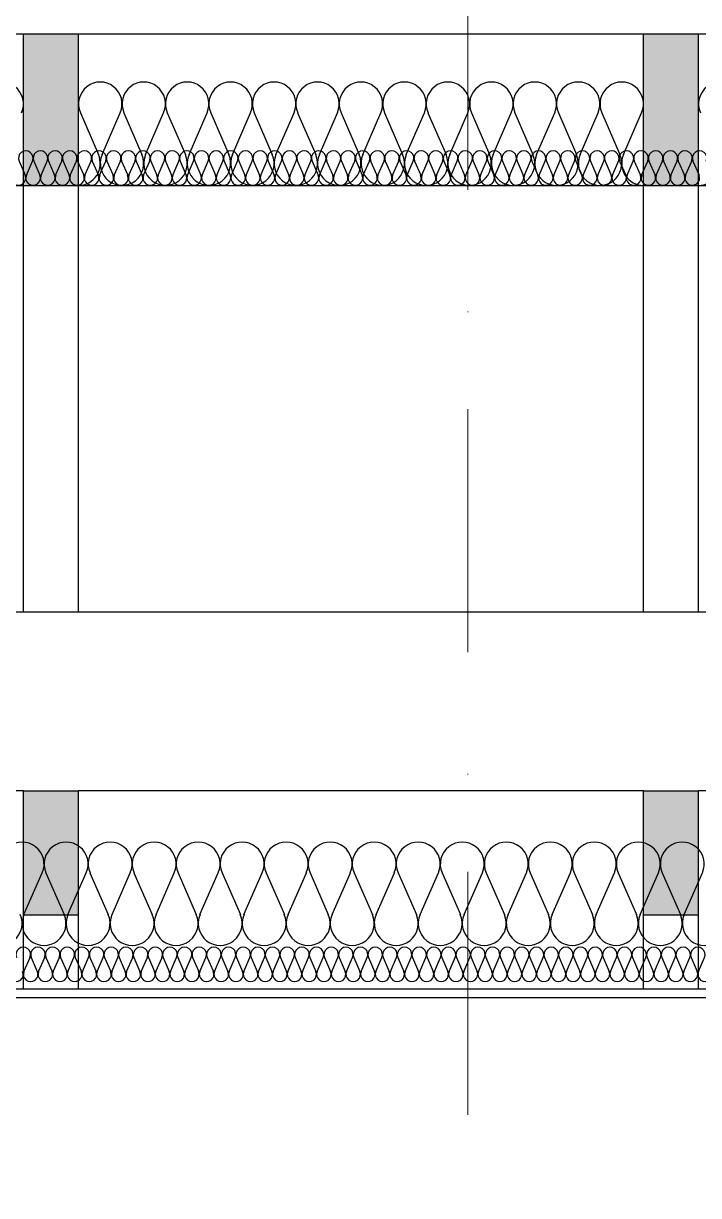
# Model space of a CAD drawing. Header units: millimetres. Extents: x 4647 to 73915, y -13612 to -8141.
# Drawn here: x 22269.1 to 22367.1, y -10527.3 to -10357.2 of the extents above; entities that cross this region are included whole.
import ezdxf
from ezdxf.enums import TextEntityAlignment as Align

# ---------------------------------------------------------------- set-up
doc = ezdxf.new("R2010")
doc.units = ezdxf.units.MM
doc.linetypes.add('Kropki i Kreski', pattern=[67.027776, 35.277777, -17.638888, 0, -14.111111])
for name, color, linetype in [('2D - Ogólne', 7, 'Continuous'), ('Konstrukcja - Dach', 7, 'Continuous'), ('Konstrukcja - Siatka mod', 7, 'Continuous')]:
    doc.layers.add(name, color=color, linetype=linetype)
doc.layers.add('a_wymiary', color=250, linetype='Continuous', lineweight=9)
doc.layers.add('Konstrukcja - Siatka mod_Nr_Pióra__1', color=7, linetype='Continuous', lineweight=5)
doc.layers.add('Konstrukcja - Siatka mod_Nr_Pióra__4', color=7, linetype='Continuous', lineweight=5, true_color=0x029e21)
doc.styles.add('GENERATED_STYLE_1', font='arialbd.ttf')

# ---------------------------------------------------------------- blocks, each defined once
blk = doc.blocks.new('Standardowy znacznik siatki_8')
at = {"layer": 'Konstrukcja - Siatka mod_Nr_Pióra__4', "linetype": 'Kropki i Kreski'}
blk.add_line((1, 0), (1660.6, 0), dxfattribs=at)
at = {"layer": 'Konstrukcja - Siatka mod_Nr_Pióra__1', "style": 'GENERATED_STYLE_1'}
blk.add_attdef('AC_MarkerText_1', text='', height=18, rotation=90, dxfattribs=at).set_placement((-6.71, -6.83), align=Align.BOTTOM_LEFT)

msp = doc.modelspace()

# ---------------------------------------------------------------- hatches: boundary and pattern name
at = {"layer": 'Konstrukcja - Dach', "linetype": 'Continuous', "lineweight": 0}
for points in [[(22269.14, -10358.69), (22269.14, -10380.67), (22277.14, -10380.67), (22277.14, -10358.69)], [(22359.14, -10358.69), (22359.14, -10380.67), (22367.14, -10380.67), (22367.14, -10358.69)], [(22277.14, -10486.57), (22277.14, -10468.57), (22269.14, -10468.57), (22269.14, -10486.57)], [(22367.14, -10486.57), (22367.14, -10468.57), (22359.14, -10468.57), (22359.14, -10486.57)]]:
    msp.add_hatch(color=46, dxfattribs=at).paths.add_polyline_path(points, flags=0)

# ---------------------------------------------------------------- linework, layer by layer
at = {"layer": '2D - Ogólne'}
for p, q in [((22277.41, -10370.14), (22280.03, -10376.2)), ((22280.56, -10376.2), (22283.19, -10370.14)), ((22283.72, -10370.14), (22286.34, -10376.2)), ((22286.87, -10376.2), (22289.49, -10370.14)), ((22290.02, -10370.14), (22292.65, -10376.2)), ((22293.18, -10376.2), (22295.8, -10370.14)), ((22296.33, -10370.14), (22298.96, -10376.2)), ((22299.49, -10376.2), (22302.11, -10370.14)), ((22302.64, -10370.14), (22305.26, -10376.2)), ((22305.79, -10376.2), (22308.42, -10370.14)), ((22308.95, -10370.14), (22311.57, -10376.2)), ((22312.1, -10376.2), (22314.73, -10370.14)), ((22315.26, -10370.14), (22317.88, -10376.2)), ((22318.41, -10376.2), (22321.03, -10370.14)), ((22321.56, -10370.14), (22324.19, -10376.2)), ((22324.72, -10376.2), (22327.34, -10370.14)), ((22327.87, -10370.14), (22330.49, -10376.2)), ((22331.02, -10376.2), (22333.65, -10370.14)), ((22334.18, -10370.14), (22336.8, -10376.2)), ((22337.33, -10376.2), (22339.96, -10370.14)), ((22340.49, -10370.14), (22343.11, -10376.2)), ((22343.64, -10376.2), (22346.26, -10370.14)), ((22346.79, -10370.14), (22349.42, -10376.2)), ((22349.95, -10376.2), (22352.57, -10370.14)), ((22353.1, -10370.14), (22355.73, -10376.2)), ((22356.26, -10376.2), (22358.88, -10370.14)), ((22269.22, -10486.53), (22271.88, -10480.47)), ((22272.41, -10480.47), (22275.07, -10486.53)), ((22275.61, -10486.53), (22278.26, -10480.47)), ((22278.8, -10480.47), (22281.46, -10486.53)), ((22282, -10486.53), (22284.65, -10480.47)), ((22285.19, -10480.47), (22287.85, -10486.53)), ((22288.39, -10486.53), (22291.04, -10480.47)), ((22291.58, -10480.47), (22294.24, -10486.53)), ((22294.77, -10486.53), (22297.43, -10480.47)), ((22297.97, -10480.47), (22300.63, -10486.53)), ((22301.16, -10486.53), (22303.82, -10480.47)), ((22304.36, -10480.47), (22307.02, -10486.53)), ((22307.55, -10486.53), (22310.21, -10480.47)), ((22310.75, -10480.47), (22313.4, -10486.53)), ((22313.94, -10486.53), (22316.6, -10480.47)), ((22317.14, -10480.47), (22319.79, -10486.53)), ((22320.33, -10486.53), (22322.99, -10480.47)), ((22323.52, -10480.47), (22326.18, -10486.53)), ((22326.72, -10486.53), (22329.38, -10480.47)), ((22329.91, -10480.47), (22332.57, -10486.53)), ((22333.11, -10486.53), (22335.76, -10480.47)), ((22336.3, -10480.47), (22338.96, -10486.53)), ((22339.5, -10486.53), (22342.15, -10480.47)), ((22342.69, -10480.47), (22345.35, -10486.53)), ((22345.89, -10486.53), (22348.54, -10480.47)), ((22349.08, -10480.47), (22351.74, -10486.53)), ((22352.27, -10486.53), (22354.93, -10480.47)), ((22355.47, -10480.47), (22358.13, -10486.53)), ((22358.66, -10486.53), (22361.32, -10480.47)), ((22361.86, -10480.47), (22364.52, -10486.53)), ((22365.05, -10486.53), (22367.71, -10480.47))]:
    msp.add_line(p, q, dxfattribs=at)
for centre, major_axis, ratio, start_param, end_param in [((22265.99, -10368.86), (0, 3.19), 0.988613, 4.299595, 8.266775), ((22280.3, -10368.86), (0, 3.19), 0.988613, 4.299595, 8.266775), ((22286.61, -10368.86), (0, 3.19), 0.988613, 4.299595, 8.266775), ((22292.91, -10368.86), (0, 3.19), 0.988613, 4.299595, 8.266775), ((22299.22, -10368.86), (0, 3.19), 0.988613, 4.299595, 8.266775), ((22305.53, -10368.86), (0, 3.19), 0.988613, 4.299595, 8.266775), ((22311.84, -10368.86), (0, 3.19), 0.988613, 4.299595, 8.266775), ((22318.14, -10368.86), (0, 3.19), 0.988613, 4.299595, 8.266775), ((22324.45, -10368.86), (0, 3.19), 0.988613, 4.299595, 8.266775), ((22330.76, -10368.86), (0, 3.19), 0.988613, 4.299595, 8.266775), ((22337.07, -10368.86), (0, 3.19), 0.988613, 4.299595, 8.266775), ((22343.38, -10368.86), (0, 3.19), 0.988613, 4.299595, 8.266775), ((22349.68, -10368.86), (0, 3.19), 0.988613, 4.299595, 8.266775), ((22355.99, -10368.86), (0, 3.19), 0.988613, 4.299595, 8.266775), ((22370.3, -10368.86), (0, 3.19), 0.988613, 4.299595, 8.266775), ((22277.14, -10377.48), (0, 3.19), 0.988613, 3.141593, 5.125182), ((22283.45, -10377.48), (0, 3.19), 0.988613, 1.158004, 5.125183), ((22289.76, -10377.48), (0, 3.19), 0.988613, 1.158004, 5.125183), ((22296.07, -10377.48), (0, 3.19), 0.988613, 1.158004, 5.125183), ((22302.38, -10377.48), (0, 3.19), 0.988613, 1.158004, 5.125183), ((22308.68, -10377.48), (0, 3.19), 0.988613, 1.158004, 5.125183), ((22314.99, -10377.48), (0, 3.19), 0.988613, 1.158004, 5.125183), ((22321.3, -10377.48), (0, 3.19), 0.988613, 1.158004, 5.125183), ((22327.61, -10377.48), (0, 3.19), 0.988613, 1.158004, 5.125183), ((22333.91, -10377.48), (0, 3.19), 0.988613, 1.158004, 5.125183), ((22340.22, -10377.48), (0, 3.19), 0.988613, 1.158004, 5.125183), ((22346.53, -10377.48), (0, 3.19), 0.988613, 1.158004, 5.125183), ((22352.84, -10377.48), (0, 3.19), 0.988613, 1.158004, 5.125183), ((22359.14, -10377.48), (0, 3.19), 0.988613, 1.158004, 3.141593), ((22367.14, -10377.48), (0, 3.19), 0.988613, 3.141593, 5.125182), ((22268.95, -10479.19), (3.19, 0), 0.998662, 5.870392, 9.837571), ((22275.34, -10479.19), (3.19, 0), 0.998662, 5.870392, 9.837571), ((22281.73, -10479.19), (3.19, 0), 0.998662, 5.870392, 9.837571), ((22288.12, -10479.19), (3.19, 0), 0.998662, 5.870392, 9.837571), ((22294.51, -10479.19), (3.19, 0), 0.998662, 5.870392, 9.837571), ((22300.89, -10479.19), (3.19, 0), 0.998662, 5.870392, 9.837571), ((22307.28, -10479.19), (3.19, 0), 0.998662, 5.870392, 9.837571), ((22313.67, -10479.19), (3.19, 0), 0.998662, 5.870392, 9.837571), ((22320.06, -10479.19), (3.19, 0), 0.998662, 5.870392, 9.837571), ((22326.45, -10479.19), (3.19, 0), 0.998662, 5.870392, 9.837571), ((22332.84, -10479.19), (3.19, 0), 0.998662, 5.870392, 9.837571), ((22339.23, -10479.19), (3.19, 0), 0.998662, 5.870392, 9.837571), ((22345.62, -10479.19), (3.19, 0), 0.998662, 5.870392, 9.837571), ((22352.01, -10479.19), (3.19, 0), 0.998662, 5.870392, 9.837571), ((22358.39, -10479.19), (3.19, 0), 0.998662, 5.870392, 9.837571), ((22364.78, -10479.19), (3.19, 0), 0.998662, 5.870392, 9.837571), ((22265.76, -10487.81), (3.19, 0), 0.998662, 2.7288, 6.695979), ((22272.14, -10487.81), (3.19, 0), 0.998662, 2.7288, 6.695979), ((22278.53, -10487.81), (3.19, 0), 0.998662, 2.7288, 6.695979), ((22284.92, -10487.81), (3.19, 0), 0.998662, 2.7288, 6.695979), ((22291.31, -10487.81), (3.19, 0), 0.998662, 2.7288, 6.695979), ((22297.7, -10487.81), (3.19, 0), 0.998662, 2.7288, 6.695979), ((22304.09, -10487.81), (3.19, 0), 0.998662, 2.7288, 6.695979), ((22310.48, -10487.81), (3.19, 0), 0.998662, 2.7288, 6.695979), ((22316.87, -10487.81), (3.19, 0), 0.998662, 2.7288, 6.695979), ((22323.26, -10487.81), (3.19, 0), 0.998662, 2.7288, 6.695979), ((22329.64, -10487.81), (3.19, 0), 0.998662, 2.7288, 6.695979), ((22336.03, -10487.81), (3.19, 0), 0.998662, 2.7288, 6.695979), ((22342.42, -10487.81), (3.19, 0), 0.998662, 2.7288, 6.695979), ((22348.81, -10487.81), (3.19, 0), 0.998662, 2.7288, 6.695979), ((22355.2, -10487.81), (3.19, 0), 0.998662, 2.7288, 6.695979), ((22361.59, -10487.81), (3.19, 0), 0.998662, 2.7288, 6.695979), ((22367.98, -10487.81), (3.19, 0), 0.998662, 2.7288, 6.695979)]:
    msp.add_ellipse(centre, major_axis=major_axis, ratio=ratio, start_param=start_param, end_param=end_param, dxfattribs=at)
at = {"layer": 'a_wymiary'}
for p, q in [((22894.14, -10380.67), (22157.14, -10380.67)), ((22894.14, -10442.57), (22157.14, -10442.57)), ((22157.14, -10442.57), (22894.14, -10442.57)), ((22157.14, -10468.57), (22894.14, -10468.57)), ((22269.14, -10468.57), (22187.14, -10468.57)), ((22269.14, -10486.57), (22269.14, -10468.57)), ((22359.14, -10468.57), (22277.14, -10468.57)), ((22277.14, -10468.57), (22277.14, -10486.57)), ((22359.14, -10486.57), (22359.14, -10468.57)), ((22277.14, -10486.57), (22269.14, -10486.57)), ((22367.14, -10486.57), (22359.14, -10486.57)), ((22157.14, -10497.32), (22617.14, -10497.32)), ((22617.14, -10498.57), (22157.14, -10498.57))]:
    msp.add_line(p, q, dxfattribs=at)
at = {"layer": 'Konstrukcja - Dach'}
for p, q in [((22088.14, -10358.69), (23448.14, -10358.69)), ((22088.14, -10358.69), (23448.14, -10358.69)), ((22268.51, -10377.16), (22269.39, -10379.18)), ((22269.57, -10379.18), (22270.45, -10377.16)), ((22270.63, -10377.16), (22271.52, -10379.18)), ((22271.7, -10379.18), (22272.58, -10377.16)), ((22272.76, -10377.16), (22273.64, -10379.18)), ((22273.82, -10379.18), (22274.71, -10377.16)), ((22274.89, -10377.16), (22275.77, -10379.18)), ((22275.95, -10379.18), (22276.83, -10377.16)), ((22277.01, -10377.16), (22277.9, -10379.18)), ((22278.08, -10379.18), (22278.96, -10377.16)), ((22279.14, -10377.16), (22280.02, -10379.18)), ((22280.2, -10379.18), (22281.09, -10377.16)), ((22281.27, -10377.16), (22282.15, -10379.18)), ((22282.33, -10379.18), (22283.21, -10377.16)), ((22283.39, -10377.16), (22284.28, -10379.18)), ((22284.45, -10379.18), (22285.34, -10377.16)), ((22285.52, -10377.16), (22286.4, -10379.18)), ((22286.58, -10379.18), (22287.47, -10377.16)), ((22287.64, -10377.16), (22288.53, -10379.18)), ((22288.71, -10379.18), (22289.59, -10377.16)), ((22289.77, -10377.16), (22290.66, -10379.18)), ((22290.83, -10379.18), (22291.72, -10377.16)), ((22291.9, -10377.16), (22292.78, -10379.18)), ((22292.96, -10379.18), (22293.85, -10377.16)), ((22294.02, -10377.16), (22294.91, -10379.18)), ((22295.09, -10379.18), (22295.97, -10377.16)), ((22296.15, -10377.16), (22297.04, -10379.18)), ((22297.21, -10379.18), (22298.1, -10377.16)), ((22298.28, -10377.16), (22299.16, -10379.18)), ((22299.34, -10379.18), (22300.23, -10377.16)), ((22300.4, -10377.16), (22301.29, -10379.18)), ((22301.47, -10379.18), (22302.35, -10377.16)), ((22302.53, -10377.16), (22303.42, -10379.18)), ((22303.59, -10379.18), (22304.48, -10377.16)), ((22304.66, -10377.16), (22305.54, -10379.18)), ((22305.72, -10379.18), (22306.61, -10377.16)), ((22306.78, -10377.16), (22307.67, -10379.18)), ((22307.85, -10379.18), (22308.73, -10377.16)), ((22308.91, -10377.16), (22309.79, -10379.18)), ((22309.97, -10379.18), (22310.86, -10377.16)), ((22311.04, -10377.16), (22311.92, -10379.18)), ((22312.1, -10379.18), (22312.98, -10377.16)), ((22313.16, -10377.16), (22314.05, -10379.18)), ((22314.23, -10379.18), (22315.11, -10377.16)), ((22315.29, -10377.16), (22316.17, -10379.18)), ((22316.35, -10379.18), (22317.24, -10377.16)), ((22317.42, -10377.16), (22318.3, -10379.18)), ((22318.48, -10379.18), (22319.36, -10377.16)), ((22319.54, -10377.16), (22320.43, -10379.18)), ((22320.61, -10379.18), (22321.49, -10377.16)), ((22321.67, -10377.16), (22322.55, -10379.18)), ((22322.73, -10379.18), (22323.62, -10377.16)), ((22323.8, -10377.16), (22324.68, -10379.18)), ((22324.86, -10379.18), (22325.74, -10377.16)), ((22325.92, -10377.16), (22326.81, -10379.18)), ((22326.99, -10379.18), (22327.87, -10377.16)), ((22328.05, -10377.16), (22328.93, -10379.18)), ((22329.11, -10379.18), (22330, -10377.16)), ((22330.18, -10377.16), (22331.06, -10379.18)), ((22331.24, -10379.18), (22332.12, -10377.16)), ((22332.3, -10377.16), (22333.19, -10379.18)), ((22333.37, -10379.18), (22334.25, -10377.16)), ((22334.43, -10377.16), (22335.31, -10379.18)), ((22335.49, -10379.18), (22336.38, -10377.16)), ((22336.56, -10377.16), (22337.44, -10379.18)), ((22337.62, -10379.18), (22338.5, -10377.16)), ((22338.68, -10377.16), (22339.57, -10379.18)), ((22339.75, -10379.18), (22340.63, -10377.16)), ((22340.81, -10377.16), (22341.69, -10379.18)), ((22341.87, -10379.18), (22342.76, -10377.16)), ((22342.94, -10377.16), (22343.82, -10379.18)), ((22344, -10379.18), (22344.88, -10377.16)), ((22345.06, -10377.16), (22345.95, -10379.18)), ((22346.12, -10379.18), (22347.01, -10377.16)), ((22347.19, -10377.16), (22348.07, -10379.18)), ((22348.25, -10379.18), (22349.14, -10377.16)), ((22349.31, -10377.16), (22350.2, -10379.18)), ((22350.38, -10379.18), (22351.26, -10377.16)), ((22351.44, -10377.16), (22352.33, -10379.18)), ((22352.5, -10379.18), (22353.39, -10377.16)), ((22353.57, -10377.16), (22354.45, -10379.18)), ((22354.63, -10379.18), (22355.52, -10377.16)), ((22355.69, -10377.16), (22356.58, -10379.18)), ((22356.76, -10379.18), (22357.64, -10377.16)), ((22357.82, -10377.16), (22358.71, -10379.18)), ((22358.88, -10379.18), (22359.77, -10377.16)), ((22359.95, -10377.16), (22360.83, -10379.18)), ((22361.01, -10379.18), (22361.9, -10377.16)), ((22362.07, -10377.16), (22362.96, -10379.18)), ((22363.14, -10379.18), (22364.02, -10377.16)), ((22364.2, -10377.16), (22365.09, -10379.18)), ((22365.26, -10379.18), (22366.15, -10377.16)), ((22366.33, -10377.16), (22367.21, -10379.18)), ((22088.14, -10380.67), (23448.14, -10380.67)), ((22269.21, -10494.77), (22270.1, -10492.75)), ((22270.28, -10492.75), (22271.16, -10494.77)), ((22271.34, -10494.77), (22272.23, -10492.75)), ((22272.41, -10492.75), (22273.29, -10494.77)), ((22273.47, -10494.77), (22274.36, -10492.75)), ((22274.53, -10492.75), (22275.42, -10494.77)), ((22275.6, -10494.77), (22276.48, -10492.75)), ((22276.66, -10492.75), (22277.55, -10494.77)), ((22277.73, -10494.77), (22278.61, -10492.75)), ((22278.79, -10492.75), (22279.68, -10494.77)), ((22279.86, -10494.77), (22280.74, -10492.75)), ((22280.92, -10492.75), (22281.81, -10494.77)), ((22281.98, -10494.77), (22282.87, -10492.75)), ((22283.05, -10492.75), (22283.93, -10494.77)), ((22284.11, -10494.77), (22285, -10492.75)), ((22285.18, -10492.75), (22286.06, -10494.77)), ((22286.24, -10494.77), (22287.13, -10492.75)), ((22287.31, -10492.75), (22288.19, -10494.77)), ((22288.37, -10494.77), (22289.26, -10492.75)), ((22289.43, -10492.75), (22290.32, -10494.77)), ((22290.5, -10494.77), (22291.38, -10492.75)), ((22291.56, -10492.75), (22292.45, -10494.77)), ((22292.63, -10494.77), (22293.51, -10492.75)), ((22293.69, -10492.75), (22294.58, -10494.77)), ((22294.76, -10494.77), (22295.64, -10492.75)), ((22295.82, -10492.75), (22296.71, -10494.77)), ((22296.88, -10494.77), (22297.77, -10492.75)), ((22297.95, -10492.75), (22298.83, -10494.77)), ((22299.01, -10494.77), (22299.9, -10492.75)), ((22300.08, -10492.75), (22300.96, -10494.77)), ((22301.14, -10494.77), (22302.03, -10492.75)), ((22302.21, -10492.75), (22303.09, -10494.77)), ((22303.27, -10494.77), (22304.16, -10492.75)), ((22304.33, -10492.75), (22305.22, -10494.77)), ((22305.4, -10494.77), (22306.28, -10492.75)), ((22306.46, -10492.75), (22307.35, -10494.77)), ((22307.53, -10494.77), (22308.41, -10492.75)), ((22308.59, -10492.75), (22309.48, -10494.77)), ((22309.66, -10494.77), (22310.54, -10492.75)), ((22310.72, -10492.75), (22311.61, -10494.77)), ((22311.78, -10494.77), (22312.67, -10492.75)), ((22312.85, -10492.75), (22313.73, -10494.77)), ((22313.91, -10494.77), (22314.8, -10492.75)), ((22314.98, -10492.75), (22315.86, -10494.77)), ((22316.04, -10494.77), (22316.93, -10492.75)), ((22317.11, -10492.75), (22317.99, -10494.77)), ((22318.17, -10494.77), (22319.06, -10492.75)), ((22319.23, -10492.75), (22320.12, -10494.77)), ((22320.3, -10494.77), (22321.18, -10492.75)), ((22321.36, -10492.75), (22322.25, -10494.77)), ((22322.43, -10494.77), (22323.31, -10492.75)), ((22323.49, -10492.75), (22324.38, -10494.77)), ((22324.56, -10494.77), (22325.44, -10492.75)), ((22325.62, -10492.75), (22326.51, -10494.77)), ((22326.68, -10494.77), (22327.57, -10492.75)), ((22327.75, -10492.75), (22328.63, -10494.77)), ((22328.81, -10494.77), (22329.7, -10492.75)), ((22329.88, -10492.75), (22330.76, -10494.77)), ((22330.94, -10494.77), (22331.83, -10492.75)), ((22332.01, -10492.75), (22332.89, -10494.77)), ((22333.07, -10494.77), (22333.96, -10492.75)), ((22334.13, -10492.75), (22335.02, -10494.77)), ((22335.2, -10494.77), (22336.08, -10492.75)), ((22336.26, -10492.75), (22337.15, -10494.77)), ((22337.33, -10494.77), (22338.21, -10492.75)), ((22338.39, -10492.75), (22339.28, -10494.77)), ((22339.46, -10494.77), (22340.34, -10492.75)), ((22340.52, -10492.75), (22341.41, -10494.77)), ((22341.58, -10494.77), (22342.47, -10492.75)), ((22342.65, -10492.75), (22343.53, -10494.77)), ((22343.71, -10494.77), (22344.6, -10492.75)), ((22344.78, -10492.75), (22345.66, -10494.77)), ((22345.84, -10494.77), (22346.73, -10492.75)), ((22346.91, -10492.75), (22347.79, -10494.77)), ((22347.97, -10494.77), (22348.86, -10492.75)), ((22349.03, -10492.75), (22349.92, -10494.77)), ((22350.1, -10494.77), (22350.98, -10492.75)), ((22351.16, -10492.75), (22352.05, -10494.77)), ((22352.23, -10494.77), (22353.11, -10492.75)), ((22353.29, -10492.75), (22354.18, -10494.77)), ((22354.36, -10494.77), (22355.24, -10492.75)), ((22355.42, -10492.75), (22356.31, -10494.77)), ((22356.48, -10494.77), (22357.37, -10492.75)), ((22357.55, -10492.75), (22358.43, -10494.77)), ((22358.61, -10494.77), (22359.5, -10492.75)), ((22359.68, -10492.75), (22360.56, -10494.77)), ((22360.74, -10494.77), (22361.63, -10492.75)), ((22361.81, -10492.75), (22362.69, -10494.77)), ((22362.87, -10494.77), (22363.76, -10492.75)), ((22363.93, -10492.75), (22364.82, -10494.77)), ((22365, -10494.77), (22365.88, -10492.75)), ((22366.06, -10492.75), (22366.95, -10494.77)), ((22367.13, -10494.77), (22368.01, -10492.75))]:
    msp.add_line(p, q, dxfattribs=at)
at = {"layer": 'Konstrukcja - Dach', "color": 161, "lineweight": 25}
for p, q in [((22269.14, -10358.69), (22269.14, -10358.69)), ((22277.14, -10358.69), (22277.14, -10358.69)), ((22359.14, -10358.69), (22359.14, -10358.69)), ((22367.14, -10358.69), (22367.14, -10358.69)), ((22269.14, -10442.57), (22269.14, -10380.67)), ((22277.14, -10442.57), (22277.14, -10380.67)), ((22359.14, -10442.57), (22359.14, -10380.67)), ((22367.14, -10442.57), (22367.14, -10380.67)), ((22157.14, -10442.57), (22894.14, -10442.57)), ((22269.14, -10468.57), (22187.14, -10468.57)), ((22359.14, -10468.57), (22277.14, -10468.57)), ((22449.14, -10468.57), (22367.14, -10468.57)), ((22269.14, -10497.32), (22269.14, -10486.57)), ((22277.14, -10497.32), (22277.14, -10486.57)), ((22359.14, -10497.32), (22359.14, -10486.57)), ((22367.14, -10497.32), (22367.14, -10486.57)), ((22157.14, -10497.32), (23379.14, -10497.32)), ((22157.14, -10498.57), (23379.14, -10498.57))]:
    msp.add_line(p, q, dxfattribs=at)
at = {"layer": 'Konstrukcja - Dach', "color": 171, "lineweight": 25}
for p, q in [((22269.14, -10380.67), (22269.14, -10358.69)), ((22269.14, -10358.69), (22277.14, -10358.69)), ((22277.14, -10380.67), (22277.14, -10358.69)), ((22359.14, -10380.67), (22359.14, -10358.69)), ((22359.14, -10358.69), (22367.14, -10358.69)), ((22367.14, -10380.67), (22367.14, -10358.69)), ((22269.14, -10380.67), (22277.14, -10380.67)), ((22359.14, -10380.67), (22367.14, -10380.67)), ((22269.14, -10468.57), (22277.14, -10468.57)), ((22269.14, -10486.57), (22269.14, -10468.57)), ((22277.14, -10486.57), (22277.14, -10468.57)), ((22359.14, -10468.57), (22367.14, -10468.57)), ((22359.14, -10486.57), (22359.14, -10468.57)), ((22367.14, -10486.57), (22367.14, -10468.57)), ((22269.14, -10486.57), (22277.14, -10486.57)), ((22359.14, -10486.57), (22367.14, -10486.57))]:
    msp.add_line(p, q, dxfattribs=at)
at = {"layer": 'Konstrukcja - Dach'}
for centre, major_axis, ratio, start_param, end_param in [((22269.48, -10376.73), (0, 1.06), 0.999894, 4.299595, 8.266775), ((22271.61, -10376.73), (0, 1.06), 0.999894, 4.299595, 8.266775), ((22273.73, -10376.73), (0, 1.06), 0.999894, 4.299595, 8.266775), ((22275.86, -10376.73), (0, 1.06), 0.999894, 4.299595, 8.266775), ((22277.99, -10376.73), (0, 1.06), 0.999894, 4.299595, 8.266775), ((22280.11, -10376.73), (0, 1.06), 0.999894, 4.299595, 8.266775), ((22282.24, -10376.73), (0, 1.06), 0.999894, 4.299595, 8.266775), ((22284.37, -10376.73), (0, 1.06), 0.999894, 4.299595, 8.266775), ((22286.49, -10376.73), (0, 1.06), 0.999894, 4.299595, 8.266775), ((22288.62, -10376.73), (0, 1.06), 0.999894, 4.299595, 8.266775), ((22290.75, -10376.73), (0, 1.06), 0.999894, 4.299595, 8.266775), ((22292.87, -10376.73), (0, 1.06), 0.999894, 4.299595, 8.266775), ((22295, -10376.73), (0, 1.06), 0.999894, 4.299595, 8.266775), ((22297.12, -10376.73), (0, 1.06), 0.999894, 4.299595, 8.266775), ((22299.25, -10376.73), (0, 1.06), 0.999894, 4.299595, 8.266775), ((22301.38, -10376.73), (0, 1.06), 0.999894, 4.299595, 8.266775), ((22303.5, -10376.73), (0, 1.06), 0.999894, 4.299595, 8.266775), ((22305.63, -10376.73), (0, 1.06), 0.999894, 4.299595, 8.266775), ((22307.76, -10376.73), (0, 1.06), 0.999894, 4.299595, 8.266775), ((22309.88, -10376.73), (0, 1.06), 0.999894, 4.299595, 8.266775), ((22312.01, -10376.73), (0, 1.06), 0.999894, 4.299595, 8.266775), ((22314.14, -10376.73), (0, 1.06), 0.999894, 4.299595, 8.266775), ((22316.26, -10376.73), (0, 1.06), 0.999894, 4.299595, 8.266775), ((22318.39, -10376.73), (0, 1.06), 0.999894, 4.299595, 8.266775), ((22320.52, -10376.73), (0, 1.06), 0.999894, 4.299595, 8.266775), ((22322.64, -10376.73), (0, 1.06), 0.999894, 4.299595, 8.266775), ((22324.77, -10376.73), (0, 1.06), 0.999894, 4.299595, 8.266775), ((22326.9, -10376.73), (0, 1.06), 0.999894, 4.299595, 8.266775), ((22329.02, -10376.73), (0, 1.06), 0.999894, 4.299595, 8.266775), ((22331.15, -10376.73), (0, 1.06), 0.999894, 4.299595, 8.266775), ((22333.28, -10376.73), (0, 1.06), 0.999894, 4.299595, 8.266775), ((22335.4, -10376.73), (0, 1.06), 0.999894, 4.299595, 8.266775), ((22337.53, -10376.73), (0, 1.06), 0.999894, 4.299595, 8.266775), ((22339.66, -10376.73), (0, 1.06), 0.999894, 4.299595, 8.266775), ((22341.78, -10376.73), (0, 1.06), 0.999894, 4.299595, 8.266775), ((22343.91, -10376.73), (0, 1.06), 0.999894, 4.299595, 8.266775), ((22346.04, -10376.73), (0, 1.06), 0.999894, 4.299595, 8.266775), ((22348.16, -10376.73), (0, 1.06), 0.999894, 4.299595, 8.266775), ((22350.29, -10376.73), (0, 1.06), 0.999894, 4.299595, 8.266775), ((22352.42, -10376.73), (0, 1.06), 0.999894, 4.299595, 8.266775), ((22354.54, -10376.73), (0, 1.06), 0.999894, 4.299595, 8.266775), ((22356.67, -10376.73), (0, 1.06), 0.999894, 4.299595, 8.266775), ((22358.79, -10376.73), (0, 1.06), 0.999894, 4.299595, 8.266775), ((22360.92, -10376.73), (0, 1.06), 0.999894, 4.299595, 8.266775), ((22363.05, -10376.73), (0, 1.06), 0.999894, 4.299595, 8.266775), ((22365.17, -10376.73), (0, 1.06), 0.999894, 4.299595, 8.266775), ((22367.3, -10376.73), (0, 1.06), 0.999894, 4.299595, 8.266775), ((22268.42, -10379.6), (0, 1.06), 0.999894, 1.158004, 5.125183), ((22270.54, -10379.6), (0, 1.06), 0.999894, 1.158004, 5.125183), ((22272.67, -10379.6), (0, 1.06), 0.999894, 1.158004, 5.125183), ((22274.8, -10379.6), (0, 1.06), 0.999894, 1.158004, 5.125183), ((22276.92, -10379.6), (0, 1.06), 0.999894, 1.158004, 5.125183), ((22279.05, -10379.6), (0, 1.06), 0.999894, 1.158004, 5.125183), ((22281.18, -10379.6), (0, 1.06), 0.999894, 1.158004, 5.125183), ((22283.3, -10379.6), (0, 1.06), 0.999894, 1.158004, 5.125183), ((22285.43, -10379.6), (0, 1.06), 0.999894, 1.158004, 5.125183), ((22287.56, -10379.6), (0, 1.06), 0.999894, 1.158004, 5.125183), ((22289.68, -10379.6), (0, 1.06), 0.999894, 1.158004, 5.125183), ((22291.81, -10379.6), (0, 1.06), 0.999894, 1.158004, 5.125183), ((22293.93, -10379.6), (0, 1.06), 0.999894, 1.158004, 5.125183), ((22296.06, -10379.6), (0, 1.06), 0.999894, 1.158004, 5.125183), ((22298.19, -10379.6), (0, 1.06), 0.999894, 1.158004, 5.125183), ((22300.31, -10379.6), (0, 1.06), 0.999894, 1.158004, 5.125183), ((22302.44, -10379.6), (0, 1.06), 0.999894, 1.158004, 5.125183), ((22304.57, -10379.6), (0, 1.06), 0.999894, 1.158004, 5.125183), ((22306.69, -10379.6), (0, 1.06), 0.999894, 1.158004, 5.125183), ((22308.82, -10379.6), (0, 1.06), 0.999894, 1.158004, 5.125183), ((22310.95, -10379.6), (0, 1.06), 0.999894, 1.158004, 5.125183), ((22313.07, -10379.6), (0, 1.06), 0.999894, 1.158004, 5.125183), ((22315.2, -10379.6), (0, 1.06), 0.999894, 1.158004, 5.125183), ((22317.33, -10379.6), (0, 1.06), 0.999894, 1.158004, 5.125183), ((22319.45, -10379.6), (0, 1.06), 0.999894, 1.158004, 5.125183), ((22321.58, -10379.6), (0, 1.06), 0.999894, 1.158004, 5.125183), ((22323.71, -10379.6), (0, 1.06), 0.999894, 1.158004, 5.125183), ((22325.83, -10379.6), (0, 1.06), 0.999894, 1.158004, 5.125183), ((22327.96, -10379.6), (0, 1.06), 0.999894, 1.158004, 5.125183), ((22330.09, -10379.6), (0, 1.06), 0.999894, 1.158004, 5.125183), ((22332.21, -10379.6), (0, 1.06), 0.999894, 1.158004, 5.125183), ((22334.34, -10379.6), (0, 1.06), 0.999894, 1.158004, 5.125183), ((22336.47, -10379.6), (0, 1.06), 0.999894, 1.158004, 5.125183), ((22338.59, -10379.6), (0, 1.06), 0.999894, 1.158004, 5.125183), ((22340.72, -10379.6), (0, 1.06), 0.999894, 1.158004, 5.125183), ((22342.85, -10379.6), (0, 1.06), 0.999894, 1.158004, 5.125183), ((22344.97, -10379.6), (0, 1.06), 0.999894, 1.158004, 5.125183), ((22347.1, -10379.6), (0, 1.06), 0.999894, 1.158004, 5.125183), ((22349.23, -10379.6), (0, 1.06), 0.999894, 1.158004, 5.125183), ((22351.35, -10379.6), (0, 1.06), 0.999894, 1.158004, 5.125183), ((22353.48, -10379.6), (0, 1.06), 0.999894, 1.158004, 5.125183), ((22355.61, -10379.6), (0, 1.06), 0.999894, 1.158004, 5.125183), ((22357.73, -10379.6), (0, 1.06), 0.999894, 1.158004, 5.125183), ((22359.86, -10379.6), (0, 1.06), 0.999894, 1.158004, 5.125183), ((22361.98, -10379.6), (0, 1.06), 0.999894, 1.158004, 5.125183), ((22364.11, -10379.6), (0, 1.06), 0.999894, 1.158004, 5.125183), ((22366.24, -10379.6), (0, 1.06), 0.999894, 1.158004, 5.125183), ((22269.12, -10492.33), (1.06, 0), 0.99916, 5.870392, 9.837571), ((22271.25, -10492.33), (1.06, 0), 0.99916, 5.870392, 9.837571), ((22273.38, -10492.33), (1.06, 0), 0.99916, 5.870392, 9.837571), ((22275.51, -10492.33), (1.06, 0), 0.99916, 5.870392, 9.837571), ((22277.64, -10492.33), (1.06, 0), 0.99916, 5.870392, 9.837571), ((22279.77, -10492.33), (1.06, 0), 0.99916, 5.870392, 9.837571), ((22281.89, -10492.33), (1.06, 0), 0.99916, 5.870392, 9.837571), ((22284.02, -10492.33), (1.06, 0), 0.99916, 5.870392, 9.837571), ((22286.15, -10492.33), (1.06, 0), 0.99916, 5.870392, 9.837571), ((22288.28, -10492.33), (1.06, 0), 0.99916, 5.870392, 9.837571), ((22290.41, -10492.33), (1.06, 0), 0.99916, 5.870392, 9.837571), ((22292.54, -10492.33), (1.06, 0), 0.99916, 5.870392, 9.837571), ((22294.67, -10492.33), (1.06, 0), 0.99916, 5.870392, 9.837571), ((22296.79, -10492.33), (1.06, 0), 0.99916, 5.870392, 9.837571), ((22298.92, -10492.33), (1.06, 0), 0.99916, 5.870392, 9.837571), ((22301.05, -10492.33), (1.06, 0), 0.99916, 5.870392, 9.837571), ((22303.18, -10492.33), (1.06, 0), 0.99916, 5.870392, 9.837571), ((22305.31, -10492.33), (1.06, 0), 0.99916, 5.870392, 9.837571), ((22307.44, -10492.33), (1.06, 0), 0.99916, 5.870392, 9.837571), ((22309.57, -10492.33), (1.06, 0), 0.99916, 5.870392, 9.837571), ((22311.69, -10492.33), (1.06, 0), 0.99916, 5.870392, 9.837571), ((22313.82, -10492.33), (1.06, 0), 0.99916, 5.870392, 9.837571), ((22315.95, -10492.33), (1.06, 0), 0.99916, 5.870392, 9.837571), ((22318.08, -10492.33), (1.06, 0), 0.99916, 5.870392, 9.837571), ((22320.21, -10492.33), (1.06, 0), 0.99916, 5.870392, 9.837571), ((22322.34, -10492.33), (1.06, 0), 0.99916, 5.870392, 9.837571), ((22324.47, -10492.33), (1.06, 0), 0.99916, 5.870392, 9.837571), ((22326.59, -10492.33), (1.06, 0), 0.99916, 5.870392, 9.837571), ((22328.72, -10492.33), (1.06, 0), 0.99916, 5.870392, 9.837571), ((22330.85, -10492.33), (1.06, 0), 0.99916, 5.870392, 9.837571), ((22332.98, -10492.33), (1.06, 0), 0.99916, 5.870392, 9.837571), ((22335.11, -10492.33), (1.06, 0), 0.99916, 5.870392, 9.837571), ((22337.24, -10492.33), (1.06, 0), 0.99916, 5.870392, 9.837571), ((22339.37, -10492.33), (1.06, 0), 0.99916, 5.870392, 9.837571), ((22341.49, -10492.33), (1.06, 0), 0.99916, 5.870392, 9.837571), ((22343.62, -10492.33), (1.06, 0), 0.99916, 5.870392, 9.837571), ((22345.75, -10492.33), (1.06, 0), 0.99916, 5.870392, 9.837571), ((22347.88, -10492.33), (1.06, 0), 0.99916, 5.870392, 9.837571), ((22350.01, -10492.33), (1.06, 0), 0.99916, 5.870392, 9.837571), ((22352.14, -10492.33), (1.06, 0), 0.99916, 5.870392, 9.837571), ((22354.27, -10492.33), (1.06, 0), 0.99916, 5.870392, 9.837571), ((22356.39, -10492.33), (1.06, 0), 0.99916, 5.870392, 9.837571), ((22358.52, -10492.33), (1.06, 0), 0.99916, 5.870392, 9.837571), ((22360.65, -10492.33), (1.06, 0), 0.99916, 5.870392, 9.837571), ((22362.78, -10492.33), (1.06, 0), 0.99916, 5.870392, 9.837571), ((22364.91, -10492.33), (1.06, 0), 0.99916, 5.870392, 9.837571), ((22367.04, -10492.33), (1.06, 0), 0.99916, 5.870392, 9.837571), ((22268.06, -10495.2), (1.06, 0), 0.99916, 2.7288, 6.695979), ((22270.19, -10495.2), (1.06, 0), 0.99916, 2.7288, 6.695979), ((22272.32, -10495.2), (1.06, 0), 0.99916, 2.7288, 6.695979), ((22274.44, -10495.2), (1.06, 0), 0.99916, 2.7288, 6.695979), ((22276.57, -10495.2), (1.06, 0), 0.99916, 2.7288, 6.695979), ((22278.7, -10495.2), (1.06, 0), 0.99916, 2.7288, 6.695979), ((22280.83, -10495.2), (1.06, 0), 0.99916, 2.7288, 6.695979), ((22282.96, -10495.2), (1.06, 0), 0.99916, 2.7288, 6.695979), ((22285.09, -10495.2), (1.06, 0), 0.99916, 2.7288, 6.695979), ((22287.22, -10495.2), (1.06, 0), 0.99916, 2.7288, 6.695979), ((22289.34, -10495.2), (1.06, 0), 0.99916, 2.7288, 6.695979), ((22291.47, -10495.2), (1.06, 0), 0.99916, 2.7288, 6.695979), ((22293.6, -10495.2), (1.06, 0), 0.99916, 2.7288, 6.695979), ((22295.73, -10495.2), (1.06, 0), 0.99916, 2.7288, 6.695979), ((22297.86, -10495.2), (1.06, 0), 0.99916, 2.7288, 6.695979), ((22299.99, -10495.2), (1.06, 0), 0.99916, 2.7288, 6.695979), ((22302.12, -10495.2), (1.06, 0), 0.99916, 2.7288, 6.695979), ((22304.24, -10495.2), (1.06, 0), 0.99916, 2.7288, 6.695979), ((22306.37, -10495.2), (1.06, 0), 0.99916, 2.7288, 6.695979), ((22308.5, -10495.2), (1.06, 0), 0.99916, 2.7288, 6.695979), ((22310.63, -10495.2), (1.06, 0), 0.99916, 2.7288, 6.695979), ((22312.76, -10495.2), (1.06, 0), 0.99916, 2.7288, 6.695979), ((22314.89, -10495.2), (1.06, 0), 0.99916, 2.7288, 6.695979), ((22317.02, -10495.2), (1.06, 0), 0.99916, 2.7288, 6.695979), ((22319.14, -10495.2), (1.06, 0), 0.99916, 2.7288, 6.695979), ((22321.27, -10495.2), (1.06, 0), 0.99916, 2.7288, 6.695979), ((22323.4, -10495.2), (1.06, 0), 0.99916, 2.7288, 6.695979), ((22325.53, -10495.2), (1.06, 0), 0.99916, 2.7288, 6.695979), ((22327.66, -10495.2), (1.06, 0), 0.99916, 2.7288, 6.695979), ((22329.79, -10495.2), (1.06, 0), 0.99916, 2.7288, 6.695979), ((22331.92, -10495.2), (1.06, 0), 0.99916, 2.7288, 6.695979), ((22334.04, -10495.2), (1.06, 0), 0.99916, 2.7288, 6.695979), ((22336.17, -10495.2), (1.06, 0), 0.99916, 2.7288, 6.695979), ((22338.3, -10495.2), (1.06, 0), 0.99916, 2.7288, 6.695979), ((22340.43, -10495.2), (1.06, 0), 0.99916, 2.7288, 6.695979), ((22342.56, -10495.2), (1.06, 0), 0.99916, 2.7288, 6.695979), ((22344.69, -10495.2), (1.06, 0), 0.99916, 2.7288, 6.695979), ((22346.82, -10495.2), (1.06, 0), 0.99916, 2.7288, 6.695979), ((22348.94, -10495.2), (1.06, 0), 0.99916, 2.7288, 6.695979), ((22351.07, -10495.2), (1.06, 0), 0.99916, 2.7288, 6.695979), ((22353.2, -10495.2), (1.06, 0), 0.99916, 2.7288, 6.695979), ((22355.33, -10495.2), (1.06, 0), 0.99916, 2.7288, 6.695979), ((22357.46, -10495.2), (1.06, 0), 0.99916, 2.7288, 6.695979), ((22359.59, -10495.2), (1.06, 0), 0.99916, 2.7288, 6.695979), ((22361.72, -10495.2), (1.06, 0), 0.99916, 2.7288, 6.695979), ((22363.84, -10495.2), (1.06, 0), 0.99916, 2.7288, 6.695979), ((22365.97, -10495.2), (1.06, 0), 0.99916, 2.7288, 6.695979), ((22368.1, -10495.2), (1.06, 0), 0.99916, 2.7288, 6.695979)]:
    msp.add_ellipse(centre, major_axis=major_axis, ratio=ratio, start_param=start_param, end_param=end_param, dxfattribs=at)

# ---------------------------------------------------------------- block references
at = {"layer": 'Konstrukcja - Siatka mod', "linetype": 'Continuous', "rotation": 270}
msp.add_blockref('Standardowy znacznik siatki_8', (22333.64, -10009.41), dxfattribs=at)

doc.saveas('drawing.dxf')
